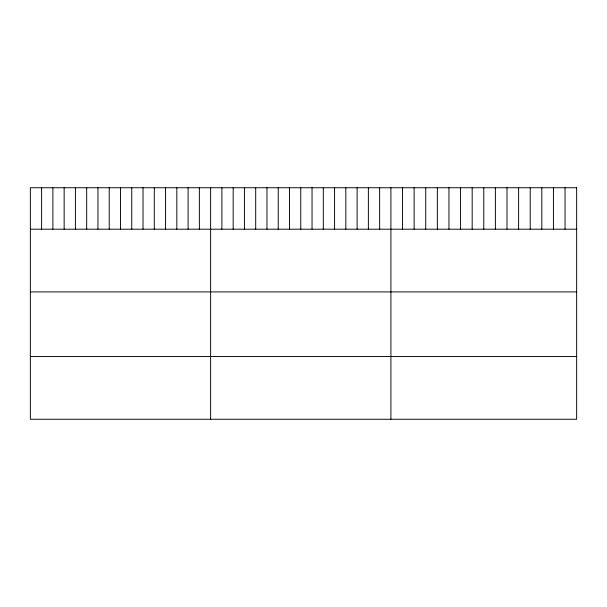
<?xml version="1.0" encoding="UTF-8"?>
<svg xmlns="http://www.w3.org/2000/svg" width="607" height="607" viewBox="0 0 607 607"><rect width="100%" height="100%" fill="white"/><g stroke="black" fill="none" stroke-linecap="round" stroke-linejoin="round"><path stroke-width="0.91" d="M30.35 229.196L576.65 229.196M30.35 291.914L576.65 291.914M30.35 356.537L576.65 356.537M565.041 187.745L565.041 229.196M553.432 187.745L553.432 229.196M541.823 187.745L541.823 229.196M530.215 187.745L530.215 229.196M518.606 187.745L518.606 229.196M506.997 187.745L506.997 229.196M495.388 187.745L495.388 229.196M483.779 187.745L483.779 229.196M472.17 187.745L472.17 229.196M460.561 187.745L460.561 229.196M448.952 187.745L448.952 229.196M437.344 187.745L437.344 229.196M425.735 187.745L425.735 229.196M414.126 187.745L414.126 229.196M402.517 187.745L402.517 229.196M390.908 187.745L390.908 419.255M379.641 187.745L379.641 229.196M368.373 187.745L368.373 229.196M357.106 187.745L357.106 229.196M345.838 187.745L345.838 229.196M334.571 187.745L334.571 229.196M323.303 187.745L323.303 229.196M312.036 187.745L312.036 229.196M300.769 187.745L300.769 229.196M289.501 187.745L289.501 229.196M278.234 187.745L278.234 229.196M266.966 187.745L266.966 229.196M255.699 187.745L255.699 229.196M244.431 187.745L244.431 229.196M233.164 187.745L233.164 229.196M221.896 187.745L221.896 229.196M210.629 187.745L210.629 419.255M199.362 187.745L199.362 229.196M188.094 187.745L188.094 229.196M176.827 187.745L176.827 229.196M165.559 187.745L165.559 229.196M154.292 187.745L154.292 229.196M143.024 187.745L143.024 229.196M131.757 187.745L131.757 229.196M120.49 187.745L120.49 229.196M109.222 187.745L109.222 229.196M97.955 187.745L97.955 229.196M86.687 187.745L86.687 229.196M75.42 187.745L75.42 229.196M64.152 187.745L64.152 229.196M52.885 187.745L52.885 229.196M41.617 187.745L41.617 229.196M576.65 187.745L30.35 187.745L30.35 419.255L576.65 419.255L576.65 187.745"/></g></svg>
